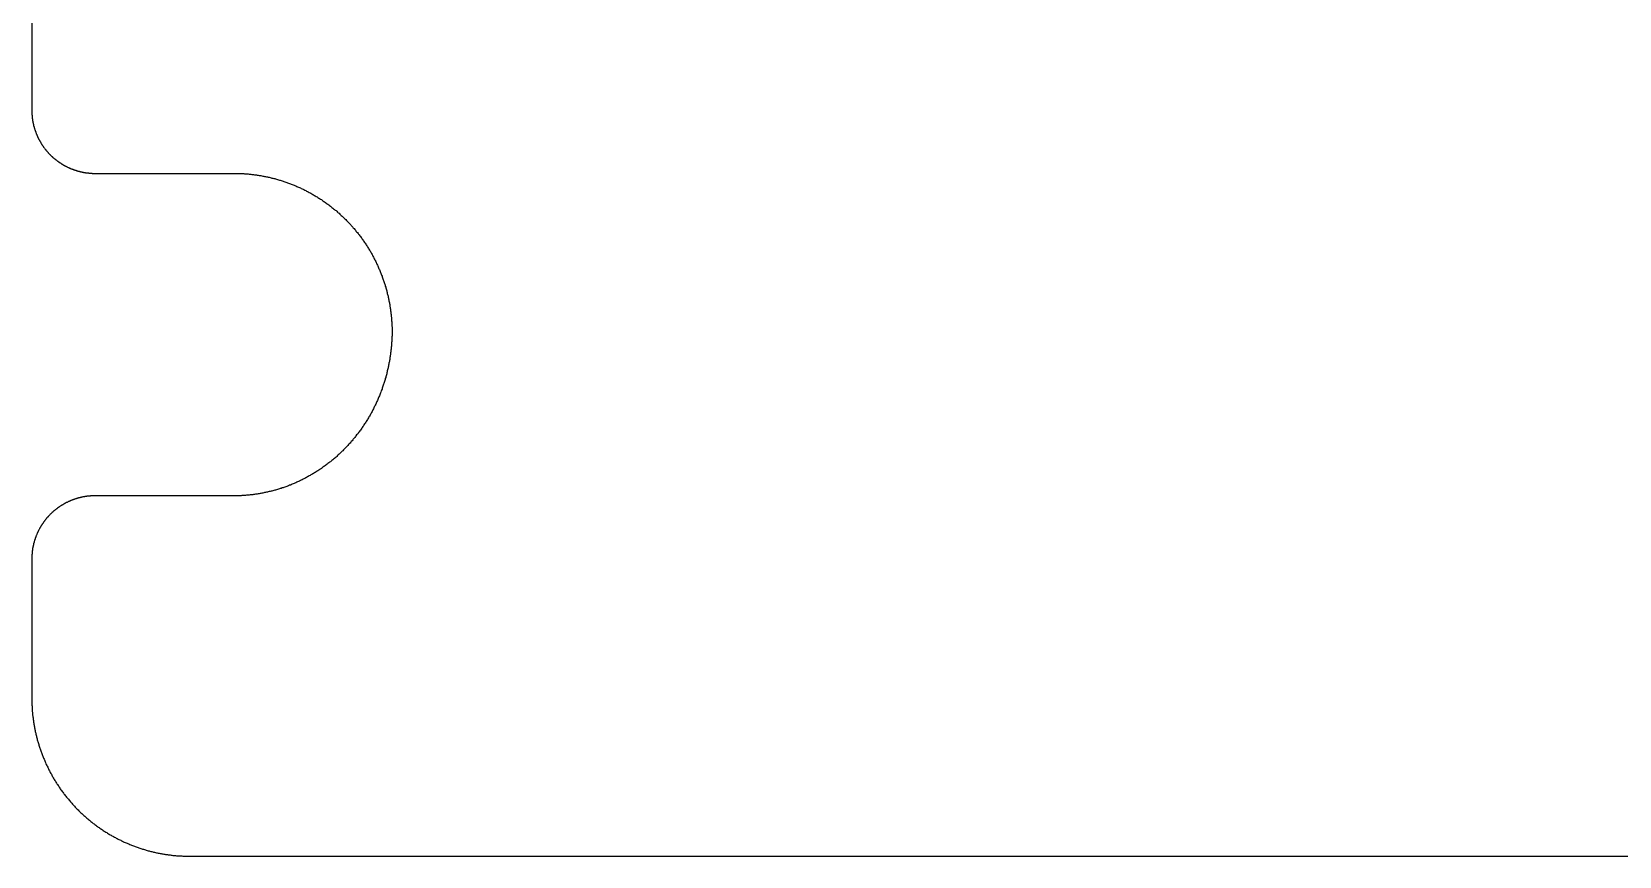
# Model space of a CAD drawing. Extents: x 1 to 4, y 1 to 4.
# Drawn here: x 1 to 2.256, y 1 to 1.652 of the extents above; entities that cross this region are included whole.
import ezdxf

# ---------------------------------------------------------------- set-up
doc = ezdxf.new("R2010")
doc.units = 0
doc.layers.add('SMALL', color=18, linetype='CONTINUOUS')

msp = doc.modelspace()

# ---------------------------------------------------------------- linework, layer by layer
at = {"layer": 'SMALL'}
msp.add_lwpolyline([(1, 3.875), (1, 1.59), (1, 1.5897), (1, 1.5894), (1, 1.5892), (1, 1.5889), (1, 1.5886), (1, 1.5883), (1, 1.5881), (1, 1.5878), (1.0001, 1.5875), (1.0001, 1.5872), (1.0001, 1.5869), (1.0001, 1.5866), (1.0001, 1.5864), (1.0002, 1.5861), (1.0002, 1.5858), (1.0002, 1.5855), (1.0002, 1.5852), (1.0003, 1.5849), (1.0003, 1.5847), (1.0003, 1.5844), (1.0004, 1.5841), (1.0004, 1.5838), (1.0004, 1.5835), (1.0005, 1.5832), (1.0005, 1.5829), (1.0005, 1.5826), (1.0006, 1.5823), (1.0006, 1.5821), (1.0007, 1.5818), (1.0007, 1.5815), (1.0008, 1.5812), (1.0008, 1.5809), (1.0009, 1.5806), (1.0009, 1.5803), (1.001, 1.58), (1.0011, 1.5797), (1.0011, 1.5794), (1.0012, 1.5792), (1.0013, 1.5789), (1.0013, 1.5786), (1.0014, 1.5783), (1.0015, 1.578), (1.0015, 1.5777), (1.0016, 1.5774), (1.0017, 1.5771), (1.0018, 1.5768), (1.0018, 1.5765), (1.0019, 1.5762), (1.002, 1.576), (1.0021, 1.5757), (1.0022, 1.5754), (1.0023, 1.5751), (1.0024, 1.5748), (1.0025, 1.5745), (1.0026, 1.5742), (1.0027, 1.5739), (1.0028, 1.5736), (1.0029, 1.5733), (1.003, 1.573), (1.0031, 1.5728), (1.0032, 1.5725), (1.0033, 1.5722), (1.0034, 1.5719), (1.0035, 1.5716), (1.0036, 1.5713), (1.0037, 1.571), (1.0039, 1.5707), (1.004, 1.5704), (1.0041, 1.5702), (1.0042, 1.5699), (1.0044, 1.5696), (1.0045, 1.5693), (1.0046, 1.569), (1.0047, 1.5687), (1.0049, 1.5684), (1.005, 1.5682), (1.0052, 1.5679), (1.0053, 1.5676), (1.0054, 1.5673), (1.0056, 1.567), (1.0057, 1.5668), (1.0059, 1.5665), (1.006, 1.5662), (1.0062, 1.5659), (1.0063, 1.5656), (1.0065, 1.5654), (1.0066, 1.5651), (1.0068, 1.5648), (1.007, 1.5645), (1.0071, 1.5643), (1.0073, 1.564), (1.0075, 1.5637), (1.0076, 1.5634), (1.0078, 1.5632), (1.008, 1.5629), (1.0082, 1.5626), (1.0083, 1.5624), (1.0085, 1.5621), (1.0087, 1.5618), (1.0089, 1.5616), (1.009, 1.5613), (1.0092, 1.561), (1.0094, 1.5608), (1.0096, 1.5605), (1.0098, 1.5603), (1.01, 1.56), (1.0102, 1.5598), (1.0104, 1.5595), (1.0106, 1.5592), (1.0108, 1.559), (1.011, 1.5587), (1.0112, 1.5585), (1.0114, 1.5582), (1.0116, 1.558), (1.0118, 1.5577), (1.012, 1.5575), (1.0122, 1.5572), (1.0124, 1.557), (1.0126, 1.5568), (1.0129, 1.5565), (1.0131, 1.5563), (1.0133, 1.556), (1.0135, 1.5558), (1.0137, 1.5556), (1.014, 1.5553), (1.0142, 1.5551), (1.0144, 1.5549), (1.0146, 1.5546), (1.0149, 1.5544), (1.0151, 1.5542), (1.0153, 1.554), (1.0156, 1.5537), (1.0158, 1.5535), (1.016, 1.5533), (1.0163, 1.5531), (1.0165, 1.5529), (1.0168, 1.5526), (1.017, 1.5524), (1.0172, 1.5522), (1.0175, 1.552), (1.0177, 1.5518), (1.018, 1.5516), (1.0182, 1.5514), (1.0185, 1.5512), (1.0187, 1.551), (1.019, 1.5508), (1.0192, 1.5506), (1.0195, 1.5504), (1.0198, 1.5502), (1.02, 1.55), (1.0203, 1.5498), (1.0205, 1.5496), (1.0208, 1.5494), (1.021, 1.5492), (1.0213, 1.549), (1.0216, 1.5489), (1.0218, 1.5487), (1.0221, 1.5485), (1.0224, 1.5483), (1.0226, 1.5482), (1.0229, 1.548), (1.0232, 1.5478), (1.0234, 1.5476), (1.0237, 1.5475), (1.024, 1.5473), (1.0243, 1.5471), (1.0245, 1.547), (1.0248, 1.5468), (1.0251, 1.5466), (1.0254, 1.5465), (1.0256, 1.5463), (1.0259, 1.5462), (1.0262, 1.546), (1.0265, 1.5459), (1.0268, 1.5457), (1.027, 1.5456), (1.0273, 1.5454), (1.0276, 1.5453), (1.0279, 1.5452), (1.0282, 1.545), (1.0284, 1.5449), (1.0287, 1.5447), (1.029, 1.5446), (1.0293, 1.5445), (1.0296, 1.5444), (1.0299, 1.5442), (1.0302, 1.5441), (1.0304, 1.544), (1.0307, 1.5439), (1.031, 1.5437), (1.0313, 1.5436), (1.0316, 1.5435), (1.0319, 1.5434), (1.0322, 1.5433), (1.0325, 1.5432), (1.0328, 1.5431), (1.033, 1.543), (1.0333, 1.5429), (1.0336, 1.5428), (1.0339, 1.5427), (1.0342, 1.5426), (1.0345, 1.5425), (1.0348, 1.5424), (1.0351, 1.5423), (1.0354, 1.5422), (1.0357, 1.5421), (1.036, 1.542), (1.0362, 1.5419), (1.0365, 1.5418), (1.0368, 1.5418), (1.0371, 1.5417), (1.0374, 1.5416), (1.0377, 1.5415), (1.038, 1.5415), (1.0383, 1.5414), (1.0386, 1.5413), (1.0389, 1.5413), (1.0392, 1.5412), (1.0394, 1.5411), (1.0397, 1.5411), (1.04, 1.541), (1.0403, 1.5409), (1.0406, 1.5409), (1.0409, 1.5408), (1.0412, 1.5408), (1.0415, 1.5407), (1.0418, 1.5407), (1.0421, 1.5406), (1.0423, 1.5406), (1.0426, 1.5405), (1.0429, 1.5405), (1.0432, 1.5405), (1.0435, 1.5404), (1.0438, 1.5404), (1.0441, 1.5404), (1.0444, 1.5403), (1.0447, 1.5403), (1.0449, 1.5403), (1.0452, 1.5402), (1.0455, 1.5402), (1.0458, 1.5402), (1.0461, 1.5402), (1.0464, 1.5401), (1.0466, 1.5401), (1.0469, 1.5401), (1.0472, 1.5401), (1.0475, 1.5401), (1.0478, 1.54), (1.0481, 1.54), (1.0483, 1.54), (1.0486, 1.54), (1.0489, 1.54), (1.0492, 1.54), (1.0494, 1.54), (1.0497, 1.54), (1.05, 1.54), (1.16, 1.54), (1.1607, 1.54), (1.1614, 1.54), (1.1621, 1.54), (1.1628, 1.54), (1.1635, 1.54), (1.1642, 1.5399), (1.1649, 1.5399), (1.1656, 1.5399), (1.1663, 1.5398), (1.167, 1.5398), (1.1677, 1.5398), (1.1684, 1.5397), (1.1691, 1.5397), (1.1698, 1.5396), (1.1705, 1.5396), (1.1712, 1.5395), (1.1719, 1.5394), (1.1727, 1.5394), (1.1734, 1.5393), (1.1741, 1.5392), (1.1748, 1.5391), (1.1755, 1.539), (1.1762, 1.5389), (1.177, 1.5388), (1.1777, 1.5387), (1.1784, 1.5386), (1.1791, 1.5385), (1.1798, 1.5384), (1.1806, 1.5383), (1.1813, 1.5382), (1.182, 1.538), (1.1827, 1.5379), (1.1835, 1.5378), (1.1842, 1.5376), (1.1849, 1.5375), (1.1857, 1.5373), (1.1864, 1.5372), (1.1871, 1.537), (1.1878, 1.5369), (1.1886, 1.5367), (1.1893, 1.5365), (1.19, 1.5363), (1.1907, 1.5362), (1.1915, 1.536), (1.1922, 1.5358), (1.1929, 1.5356), (1.1937, 1.5354), (1.1944, 1.5352), (1.1951, 1.535), (1.1959, 1.5347), (1.1966, 1.5345), (1.1973, 1.5343), (1.198, 1.5341), (1.1988, 1.5338), (1.1995, 1.5336), (1.2002, 1.5334), (1.2009, 1.5331), (1.2017, 1.5328), (1.2024, 1.5326), (1.2031, 1.5323), (1.2038, 1.5321), (1.2046, 1.5318), (1.2053, 1.5315), (1.206, 1.5312), (1.2067, 1.5309), (1.2075, 1.5306), (1.2082, 1.5303), (1.2089, 1.53), (1.2096, 1.5297), (1.2103, 1.5294), (1.211, 1.5291), (1.2118, 1.5288), (1.2125, 1.5285), (1.2132, 1.5281), (1.2139, 1.5278), (1.2146, 1.5274), (1.2153, 1.5271), (1.216, 1.5268), (1.2167, 1.5264), (1.2174, 1.526), (1.2181, 1.5257), (1.2188, 1.5253), (1.2195, 1.5249), (1.2202, 1.5245), (1.2209, 1.5242), (1.2216, 1.5238), (1.2223, 1.5234), (1.223, 1.523), (1.2237, 1.5226), (1.2243, 1.5222), (1.225, 1.5218), (1.2257, 1.5213), (1.2264, 1.5209), (1.2271, 1.5205), (1.2277, 1.5201), (1.2284, 1.5196), (1.2291, 1.5192), (1.2297, 1.5187), (1.2304, 1.5183), (1.2311, 1.5178), (1.2317, 1.5174), (1.2324, 1.5169), (1.233, 1.5164), (1.2337, 1.516), (1.2343, 1.5155), (1.235, 1.515), (1.2356, 1.5145), (1.2363, 1.514), (1.2369, 1.5136), (1.2375, 1.5131), (1.2382, 1.5126), (1.2388, 1.512), (1.2394, 1.5115), (1.24, 1.511), (1.2407, 1.5105), (1.2413, 1.51), (1.2419, 1.5094), (1.2425, 1.5089), (1.2431, 1.5084), (1.2437, 1.5078), (1.2443, 1.5073), (1.2449, 1.5068), (1.2455, 1.5062), (1.2461, 1.5056), (1.2467, 1.5051), (1.2472, 1.5045), (1.2478, 1.504), (1.2484, 1.5034), (1.249, 1.5028), (1.2495, 1.5022), (1.2501, 1.5017), (1.2506, 1.5011), (1.2512, 1.5005), (1.2518, 1.4999), (1.2523, 1.4993), (1.2528, 1.4987), (1.2534, 1.4981), (1.2539, 1.4975), (1.2544, 1.4969), (1.255, 1.4963), (1.2555, 1.4957), (1.256, 1.495), (1.2565, 1.4944), (1.257, 1.4938), (1.2576, 1.4932), (1.2581, 1.4925), (1.2586, 1.4919), (1.259, 1.4913), (1.2595, 1.4906), (1.26, 1.49), (1.2605, 1.4893), (1.261, 1.4887), (1.2614, 1.488), (1.2619, 1.4874), (1.2624, 1.4867), (1.2628, 1.4861), (1.2633, 1.4854), (1.2637, 1.4847), (1.2642, 1.4841), (1.2646, 1.4834), (1.2651, 1.4827), (1.2655, 1.4821), (1.2659, 1.4814), (1.2663, 1.4807), (1.2668, 1.48), (1.2672, 1.4793), (1.2676, 1.4787), (1.268, 1.478), (1.2684, 1.4773), (1.2688, 1.4766), (1.2692, 1.4759), (1.2695, 1.4752), (1.2699, 1.4745), (1.2703, 1.4738), (1.2707, 1.4731), (1.271, 1.4724), (1.2714, 1.4717), (1.2718, 1.471), (1.2721, 1.4703), (1.2724, 1.4696), (1.2728, 1.4689), (1.2731, 1.4682), (1.2735, 1.4675), (1.2738, 1.4668), (1.2741, 1.466), (1.2744, 1.4653), (1.2747, 1.4646), (1.275, 1.4639), (1.2753, 1.4632), (1.2756, 1.4625), (1.2759, 1.4617), (1.2762, 1.461), (1.2765, 1.4603), (1.2768, 1.4596), (1.2771, 1.4588), (1.2773, 1.4581), (1.2776, 1.4574), (1.2778, 1.4567), (1.2781, 1.4559), (1.2784, 1.4552), (1.2786, 1.4545), (1.2788, 1.4538), (1.2791, 1.453), (1.2793, 1.4523), (1.2795, 1.4516), (1.2797, 1.4509), (1.28, 1.4501), (1.2802, 1.4494), (1.2804, 1.4487), (1.2806, 1.4479), (1.2808, 1.4472), (1.281, 1.4465), (1.2812, 1.4457), (1.2813, 1.445), (1.2815, 1.4443), (1.2817, 1.4436), (1.2819, 1.4428), (1.282, 1.4421), (1.2822, 1.4414), (1.2823, 1.4407), (1.2825, 1.4399), (1.2826, 1.4392), (1.2828, 1.4385), (1.2829, 1.4377), (1.283, 1.437), (1.2832, 1.4363), (1.2833, 1.4356), (1.2834, 1.4348), (1.2835, 1.4341), (1.2836, 1.4334), (1.2837, 1.4327), (1.2838, 1.432), (1.2839, 1.4312), (1.284, 1.4305), (1.2841, 1.4298), (1.2842, 1.4291), (1.2843, 1.4284), (1.2844, 1.4277), (1.2844, 1.4269), (1.2845, 1.4262), (1.2846, 1.4255), (1.2846, 1.4248), (1.2847, 1.4241), (1.2847, 1.4234), (1.2848, 1.4227), (1.2848, 1.422), (1.2848, 1.4213), (1.2849, 1.4206), (1.2849, 1.4199), (1.2849, 1.4192), (1.285, 1.4185), (1.285, 1.4178), (1.285, 1.4171), (1.285, 1.4164), (1.285, 1.4157), (1.285, 1.415), (1.285, 1.4143), (1.285, 1.4136), (1.285, 1.4128), (1.285, 1.4121), (1.285, 1.4114), (1.2849, 1.4107), (1.2849, 1.4099), (1.2849, 1.4092), (1.2848, 1.4085), (1.2848, 1.4077), (1.2848, 1.407), (1.2847, 1.4063), (1.2847, 1.4055), (1.2846, 1.4048), (1.2846, 1.4041), (1.2845, 1.4033), (1.2844, 1.4026), (1.2844, 1.4018), (1.2843, 1.4011), (1.2842, 1.4003), (1.2841, 1.3996), (1.284, 1.3989), (1.2839, 1.3981), (1.2838, 1.3974), (1.2837, 1.3966), (1.2836, 1.3959), (1.2835, 1.3951), (1.2834, 1.3944), (1.2833, 1.3936), (1.2832, 1.3929), (1.283, 1.3921), (1.2829, 1.3913), (1.2828, 1.3906), (1.2826, 1.3898), (1.2825, 1.3891), (1.2823, 1.3883), (1.2822, 1.3876), (1.282, 1.3868), (1.2819, 1.3861), (1.2817, 1.3853), (1.2815, 1.3845), (1.2813, 1.3838), (1.2812, 1.383), (1.281, 1.3823), (1.2808, 1.3815), (1.2806, 1.3807), (1.2804, 1.38), (1.2802, 1.3792), (1.28, 1.3785), (1.2797, 1.3777), (1.2795, 1.377), (1.2793, 1.3762), (1.2791, 1.3754), (1.2788, 1.3747), (1.2786, 1.3739), (1.2784, 1.3732), (1.2781, 1.3724), (1.2778, 1.3717), (1.2776, 1.3709), (1.2773, 1.3702), (1.2771, 1.3694), (1.2768, 1.3686), (1.2765, 1.3679), (1.2762, 1.3671), (1.2759, 1.3664), (1.2756, 1.3656), (1.2753, 1.3649), (1.275, 1.3642), (1.2747, 1.3634), (1.2744, 1.3627), (1.2741, 1.3619), (1.2738, 1.3612), (1.2735, 1.3604), (1.2731, 1.3597), (1.2728, 1.359), (1.2724, 1.3582), (1.2721, 1.3575), (1.2718, 1.3568), (1.2714, 1.356), (1.271, 1.3553), (1.2707, 1.3546), (1.2703, 1.3538), (1.2699, 1.3531), (1.2695, 1.3524), (1.2692, 1.3517), (1.2688, 1.3509), (1.2684, 1.3502), (1.268, 1.3495), (1.2676, 1.3488), (1.2672, 1.3481), (1.2668, 1.3474), (1.2663, 1.3467), (1.2659, 1.346), (1.2655, 1.3453), (1.2651, 1.3446), (1.2646, 1.3439), (1.2642, 1.3432), (1.2637, 1.3425), (1.2633, 1.3418), (1.2628, 1.3411), (1.2624, 1.3404), (1.2619, 1.3397), (1.2614, 1.339), (1.261, 1.3384), (1.2605, 1.3377), (1.26, 1.337), (1.2595, 1.3364), (1.259, 1.3357), (1.2586, 1.335), (1.2581, 1.3344), (1.2576, 1.3337), (1.257, 1.3331), (1.2565, 1.3324), (1.256, 1.3318), (1.2555, 1.3311), (1.255, 1.3305), (1.2544, 1.3298), (1.2539, 1.3292), (1.2534, 1.3286), (1.2528, 1.328), (1.2523, 1.3273), (1.2518, 1.3267), (1.2512, 1.3261), (1.2506, 1.3255), (1.2501, 1.3249), (1.2495, 1.3243), (1.249, 1.3237), (1.2484, 1.3231), (1.2478, 1.3225), (1.2472, 1.3219), (1.2467, 1.3213), (1.2461, 1.3207), (1.2455, 1.3202), (1.2449, 1.3196), (1.2443, 1.319), (1.2437, 1.3184), (1.2431, 1.3179), (1.2425, 1.3173), (1.2419, 1.3168), (1.2413, 1.3162), (1.2407, 1.3157), (1.24, 1.3151), (1.2394, 1.3146), (1.2388, 1.3141), (1.2382, 1.3135), (1.2375, 1.313), (1.2369, 1.3125), (1.2363, 1.312), (1.2356, 1.3115), (1.235, 1.311), (1.2343, 1.3105), (1.2337, 1.31), (1.233, 1.3095), (1.2324, 1.309), (1.2317, 1.3085), (1.2311, 1.3081), (1.2304, 1.3076), (1.2297, 1.3071), (1.2291, 1.3066), (1.2284, 1.3062), (1.2277, 1.3057), (1.2271, 1.3053), (1.2264, 1.3048), (1.2257, 1.3044), (1.225, 1.304), (1.2243, 1.3035), (1.2237, 1.3031), (1.223, 1.3027), (1.2223, 1.3023), (1.2216, 1.3019), (1.2209, 1.3015), (1.2202, 1.3011), (1.2195, 1.3007), (1.2188, 1.3003), (1.2181, 1.2999), (1.2174, 1.2995), (1.2167, 1.2991), (1.216, 1.2988), (1.2153, 1.2984), (1.2146, 1.2981), (1.2139, 1.2977), (1.2132, 1.2973), (1.2125, 1.297), (1.2118, 1.2967), (1.211, 1.2963), (1.2103, 1.296), (1.2096, 1.2957), (1.2089, 1.2954), (1.2082, 1.295), (1.2075, 1.2947), (1.2067, 1.2944), (1.206, 1.2941), (1.2053, 1.2938), (1.2046, 1.2935), (1.2038, 1.2933), (1.2031, 1.293), (1.2024, 1.2927), (1.2017, 1.2924), (1.2009, 1.2922), (1.2002, 1.2919), (1.1995, 1.2917), (1.1988, 1.2914), (1.198, 1.2912), (1.1973, 1.2909), (1.1966, 1.2907), (1.1959, 1.2905), (1.1951, 1.2902), (1.1944, 1.29), (1.1937, 1.2898), (1.1929, 1.2896), (1.1922, 1.2894), (1.1915, 1.2892), (1.1907, 1.289), (1.19, 1.2888), (1.1893, 1.2886), (1.1886, 1.2884), (1.1878, 1.2883), (1.1871, 1.2881), (1.1864, 1.2879), (1.1857, 1.2878), (1.1849, 1.2876), (1.1842, 1.2875), (1.1835, 1.2873), (1.1827, 1.2872), (1.182, 1.287), (1.1813, 1.2869), (1.1806, 1.2868), (1.1798, 1.2866), (1.1791, 1.2865), (1.1784, 1.2864), (1.1777, 1.2863), (1.177, 1.2862), (1.1762, 1.2861), (1.1755, 1.286), (1.1748, 1.2859), (1.1741, 1.2858), (1.1734, 1.2857), (1.1727, 1.2857), (1.1719, 1.2856), (1.1712, 1.2855), (1.1705, 1.2855), (1.1698, 1.2854), (1.1691, 1.2853), (1.1684, 1.2853), (1.1677, 1.2852), (1.167, 1.2852), (1.1663, 1.2852), (1.1656, 1.2851), (1.1649, 1.2851), (1.1642, 1.2851), (1.1635, 1.2851), (1.1628, 1.285), (1.1621, 1.285), (1.1614, 1.285), (1.1607, 1.285), (1.16, 1.285), (1.05, 1.285), (1.0497, 1.285), (1.0494, 1.285), (1.0492, 1.285), (1.0489, 1.285), (1.0486, 1.285), (1.0483, 1.285), (1.0481, 1.285), (1.0478, 1.285), (1.0475, 1.2849), (1.0472, 1.2849), (1.0469, 1.2849), (1.0466, 1.2849), (1.0464, 1.2849), (1.0461, 1.2848), (1.0458, 1.2848), (1.0455, 1.2848), (1.0452, 1.2848), (1.0449, 1.2847), (1.0447, 1.2847), (1.0444, 1.2847), (1.0441, 1.2846), (1.0438, 1.2846), (1.0435, 1.2846), (1.0432, 1.2845), (1.0429, 1.2845), (1.0426, 1.2845), (1.0423, 1.2844), (1.0421, 1.2844), (1.0418, 1.2843), (1.0415, 1.2843), (1.0412, 1.2842), (1.0409, 1.2842), (1.0406, 1.2841), (1.0403, 1.2841), (1.04, 1.284), (1.0397, 1.2839), (1.0394, 1.2839), (1.0392, 1.2838), (1.0389, 1.2837), (1.0386, 1.2837), (1.0383, 1.2836), (1.038, 1.2835), (1.0377, 1.2835), (1.0374, 1.2834), (1.0371, 1.2833), (1.0368, 1.2832), (1.0365, 1.2832), (1.0362, 1.2831), (1.036, 1.283), (1.0357, 1.2829), (1.0354, 1.2828), (1.0351, 1.2827), (1.0348, 1.2826), (1.0345, 1.2825), (1.0342, 1.2824), (1.0339, 1.2823), (1.0336, 1.2822), (1.0333, 1.2821), (1.033, 1.282), (1.0328, 1.2819), (1.0325, 1.2818), (1.0322, 1.2817), (1.0319, 1.2816), (1.0316, 1.2815), (1.0313, 1.2814), (1.031, 1.2813), (1.0307, 1.2811), (1.0304, 1.281), (1.0302, 1.2809), (1.0299, 1.2808), (1.0296, 1.2806), (1.0293, 1.2805), (1.029, 1.2804), (1.0287, 1.2803), (1.0284, 1.2801), (1.0282, 1.28), (1.0279, 1.2798), (1.0276, 1.2797), (1.0273, 1.2796), (1.027, 1.2794), (1.0268, 1.2793), (1.0265, 1.2791), (1.0262, 1.279), (1.0259, 1.2788), (1.0256, 1.2787), (1.0254, 1.2785), (1.0251, 1.2784), (1.0248, 1.2782), (1.0245, 1.278), (1.0243, 1.2779), (1.024, 1.2777), (1.0237, 1.2775), (1.0234, 1.2774), (1.0232, 1.2772), (1.0229, 1.277), (1.0226, 1.2768), (1.0224, 1.2767), (1.0221, 1.2765), (1.0218, 1.2763), (1.0216, 1.2761), (1.0213, 1.276), (1.021, 1.2758), (1.0208, 1.2756), (1.0205, 1.2754), (1.0203, 1.2752), (1.02, 1.275), (1.0198, 1.2748), (1.0195, 1.2746), (1.0192, 1.2744), (1.019, 1.2742), (1.0187, 1.274), (1.0185, 1.2738), (1.0182, 1.2736), (1.018, 1.2734), (1.0177, 1.2732), (1.0175, 1.273), (1.0172, 1.2728), (1.017, 1.2726), (1.0168, 1.2724), (1.0165, 1.2721), (1.0163, 1.2719), (1.016, 1.2717), (1.0158, 1.2715), (1.0156, 1.2713), (1.0153, 1.271), (1.0151, 1.2708), (1.0149, 1.2706), (1.0146, 1.2704), (1.0144, 1.2701), (1.0142, 1.2699), (1.014, 1.2697), (1.0137, 1.2694), (1.0135, 1.2692), (1.0133, 1.269), (1.0131, 1.2687), (1.0129, 1.2685), (1.0126, 1.2682), (1.0124, 1.268), (1.0122, 1.2678), (1.012, 1.2675), (1.0118, 1.2673), (1.0116, 1.267), (1.0114, 1.2668), (1.0112, 1.2665), (1.011, 1.2663), (1.0108, 1.266), (1.0106, 1.2658), (1.0104, 1.2655), (1.0102, 1.2652), (1.01, 1.265), (1.0098, 1.2647), (1.0096, 1.2645), (1.0094, 1.2642), (1.0092, 1.264), (1.009, 1.2637), (1.0089, 1.2634), (1.0087, 1.2632), (1.0085, 1.2629), (1.0083, 1.2626), (1.0082, 1.2624), (1.008, 1.2621), (1.0078, 1.2618), (1.0076, 1.2616), (1.0075, 1.2613), (1.0073, 1.261), (1.0071, 1.2607), (1.007, 1.2605), (1.0068, 1.2602), (1.0066, 1.2599), (1.0065, 1.2596), (1.0063, 1.2594), (1.0062, 1.2591), (1.006, 1.2588), (1.0059, 1.2585), (1.0057, 1.2582), (1.0056, 1.258), (1.0054, 1.2577), (1.0053, 1.2574), (1.0052, 1.2571), (1.005, 1.2568), (1.0049, 1.2566), (1.0047, 1.2563), (1.0046, 1.256), (1.0045, 1.2557), (1.0044, 1.2554), (1.0042, 1.2551), (1.0041, 1.2548), (1.004, 1.2546), (1.0039, 1.2543), (1.0037, 1.254), (1.0036, 1.2537), (1.0035, 1.2534), (1.0034, 1.2531), (1.0033, 1.2528), (1.0032, 1.2525), (1.0031, 1.2522), (1.003, 1.252), (1.0029, 1.2517), (1.0028, 1.2514), (1.0027, 1.2511), (1.0026, 1.2508), (1.0025, 1.2505), (1.0024, 1.2502), (1.0023, 1.2499), (1.0022, 1.2496), (1.0021, 1.2493), (1.002, 1.249), (1.0019, 1.2488), (1.0018, 1.2485), (1.0018, 1.2482), (1.0017, 1.2479), (1.0016, 1.2476), (1.0015, 1.2473), (1.0015, 1.247), (1.0014, 1.2467), (1.0013, 1.2464), (1.0013, 1.2461), (1.0012, 1.2458), (1.0011, 1.2456), (1.0011, 1.2453), (1.001, 1.245), (1.0009, 1.2447), (1.0009, 1.2444), (1.0008, 1.2441), (1.0008, 1.2438), (1.0007, 1.2435), (1.0007, 1.2432), (1.0006, 1.2429), (1.0006, 1.2427), (1.0005, 1.2424), (1.0005, 1.2421), (1.0005, 1.2418), (1.0004, 1.2415), (1.0004, 1.2412), (1.0004, 1.2409), (1.0003, 1.2406), (1.0003, 1.2403), (1.0003, 1.2401), (1.0002, 1.2398), (1.0002, 1.2395), (1.0002, 1.2392), (1.0002, 1.2389), (1.0001, 1.2386), (1.0001, 1.2384), (1.0001, 1.2381), (1.0001, 1.2378), (1.0001, 1.2375), (1, 1.2372), (1, 1.2369), (1, 1.2367), (1, 1.2364), (1, 1.2361), (1, 1.2358), (1, 1.2356), (1, 1.2353), (1, 1.235), (1, 1.125), (1, 1.1243), (1, 1.1236), (1, 1.1229), (1, 1.1222), (1, 1.1215), (1.0001, 1.1208), (1.0001, 1.1201), (1.0001, 1.1194), (1.0002, 1.1187), (1.0002, 1.118), (1.0002, 1.1173), (1.0003, 1.1166), (1.0003, 1.1159), (1.0004, 1.1152), (1.0004, 1.1145), (1.0005, 1.1138), (1.0006, 1.1131), (1.0006, 1.1123), (1.0007, 1.1116), (1.0008, 1.1109), (1.0009, 1.1102), (1.001, 1.1095), (1.0011, 1.1088), (1.0012, 1.108), (1.0013, 1.1073), (1.0014, 1.1066), (1.0015, 1.1059), (1.0016, 1.1052), (1.0017, 1.1044), (1.0018, 1.1037), (1.002, 1.103), (1.0021, 1.1023), (1.0022, 1.1015), (1.0024, 1.1008), (1.0025, 1.1001), (1.0027, 1.0993), (1.0028, 1.0986), (1.003, 1.0979), (1.0031, 1.0972), (1.0033, 1.0964), (1.0035, 1.0957), (1.0037, 1.095), (1.0038, 1.0943), (1.004, 1.0935), (1.0042, 1.0928), (1.0044, 1.0921), (1.0046, 1.0913), (1.0048, 1.0906), (1.005, 1.0899), (1.0053, 1.0891), (1.0055, 1.0884), (1.0057, 1.0877), (1.0059, 1.087), (1.0062, 1.0862), (1.0064, 1.0855), (1.0066, 1.0848), (1.0069, 1.0841), (1.0072, 1.0833), (1.0074, 1.0826), (1.0077, 1.0819), (1.0079, 1.0812), (1.0082, 1.0804), (1.0085, 1.0797), (1.0088, 1.079), (1.0091, 1.0783), (1.0094, 1.0775), (1.0097, 1.0768), (1.01, 1.0761), (1.0103, 1.0754), (1.0106, 1.0747), (1.0109, 1.074), (1.0112, 1.0732), (1.0115, 1.0725), (1.0119, 1.0718), (1.0122, 1.0711), (1.0126, 1.0704), (1.0129, 1.0697), (1.0132, 1.069), (1.0136, 1.0683), (1.014, 1.0676), (1.0143, 1.0669), (1.0147, 1.0662), (1.0151, 1.0655), (1.0155, 1.0648), (1.0158, 1.0641), (1.0162, 1.0634), (1.0166, 1.0627), (1.017, 1.062), (1.0174, 1.0613), (1.0178, 1.0607), (1.0182, 1.06), (1.0187, 1.0593), (1.0191, 1.0586), (1.0195, 1.0579), (1.0199, 1.0573), (1.0204, 1.0566), (1.0208, 1.0559), (1.0213, 1.0553), (1.0217, 1.0546), (1.0222, 1.0539), (1.0226, 1.0533), (1.0231, 1.0526), (1.0236, 1.052), (1.024, 1.0513), (1.0245, 1.0507), (1.025, 1.05), (1.0255, 1.0494), (1.026, 1.0487), (1.0264, 1.0481), (1.0269, 1.0475), (1.0274, 1.0468), (1.028, 1.0462), (1.0285, 1.0456), (1.029, 1.045), (1.0295, 1.0443), (1.03, 1.0437), (1.0306, 1.0431), (1.0311, 1.0425), (1.0316, 1.0419), (1.0322, 1.0413), (1.0327, 1.0407), (1.0332, 1.0401), (1.0338, 1.0395), (1.0344, 1.0389), (1.0349, 1.0383), (1.0355, 1.0378), (1.036, 1.0372), (1.0366, 1.0366), (1.0372, 1.036), (1.0378, 1.0355), (1.0383, 1.0349), (1.0389, 1.0344), (1.0395, 1.0338), (1.0401, 1.0332), (1.0407, 1.0327), (1.0413, 1.0322), (1.0419, 1.0316), (1.0425, 1.0311), (1.0431, 1.0306), (1.0437, 1.03), (1.0443, 1.0295), (1.045, 1.029), (1.0456, 1.0285), (1.0462, 1.028), (1.0468, 1.0274), (1.0475, 1.0269), (1.0481, 1.0264), (1.0487, 1.026), (1.0494, 1.0255), (1.05, 1.025), (1.0507, 1.0245), (1.0513, 1.024), (1.052, 1.0236), (1.0526, 1.0231), (1.0533, 1.0226), (1.0539, 1.0222), (1.0546, 1.0217), (1.0553, 1.0213), (1.0559, 1.0208), (1.0566, 1.0204), (1.0573, 1.0199), (1.0579, 1.0195), (1.0586, 1.0191), (1.0593, 1.0187), (1.06, 1.0182), (1.0607, 1.0178), (1.0613, 1.0174), (1.062, 1.017), (1.0627, 1.0166), (1.0634, 1.0162), (1.0641, 1.0158), (1.0648, 1.0155), (1.0655, 1.0151), (1.0662, 1.0147), (1.0669, 1.0143), (1.0676, 1.014), (1.0683, 1.0136), (1.069, 1.0132), (1.0697, 1.0129), (1.0704, 1.0126), (1.0711, 1.0122), (1.0718, 1.0119), (1.0725, 1.0115), (1.0732, 1.0112), (1.074, 1.0109), (1.0747, 1.0106), (1.0754, 1.0103), (1.0761, 1.01), (1.0768, 1.0097), (1.0775, 1.0094), (1.0783, 1.0091), (1.079, 1.0088), (1.0797, 1.0085), (1.0804, 1.0082), (1.0812, 1.0079), (1.0819, 1.0077), (1.0826, 1.0074), (1.0833, 1.0072), (1.0841, 1.0069), (1.0848, 1.0066), (1.0855, 1.0064), (1.0862, 1.0062), (1.087, 1.0059), (1.0877, 1.0057), (1.0884, 1.0055), (1.0891, 1.0053), (1.0899, 1.005), (1.0906, 1.0048), (1.0913, 1.0046), (1.0921, 1.0044), (1.0928, 1.0042), (1.0935, 1.004), (1.0943, 1.0038), (1.095, 1.0037), (1.0957, 1.0035), (1.0964, 1.0033), (1.0972, 1.0031), (1.0979, 1.003), (1.0986, 1.0028), (1.0993, 1.0027), (1.1001, 1.0025), (1.1008, 1.0024), (1.1015, 1.0022), (1.1023, 1.0021), (1.103, 1.002), (1.1037, 1.0018), (1.1044, 1.0017), (1.1052, 1.0016), (1.1059, 1.0015), (1.1066, 1.0014), (1.1073, 1.0013), (1.108, 1.0012), (1.1088, 1.0011), (1.1095, 1.001), (1.1102, 1.0009), (1.1109, 1.0008), (1.1116, 1.0007), (1.1123, 1.0006), (1.1131, 1.0006), (1.1138, 1.0005), (1.1145, 1.0004), (1.1152, 1.0004), (1.1159, 1.0003), (1.1166, 1.0003), (1.1173, 1.0002), (1.118, 1.0002), (1.1187, 1.0002), (1.1194, 1.0001), (1.1201, 1.0001), (1.1208, 1.0001), (1.1215, 1), (1.1222, 1), (1.1229, 1), (1.1236, 1), (1.1243, 1), (1.125, 1), (2.3225, 1, 0.414214)], format="xyb", dxfattribs=at)

doc.saveas('drawing.dxf')
